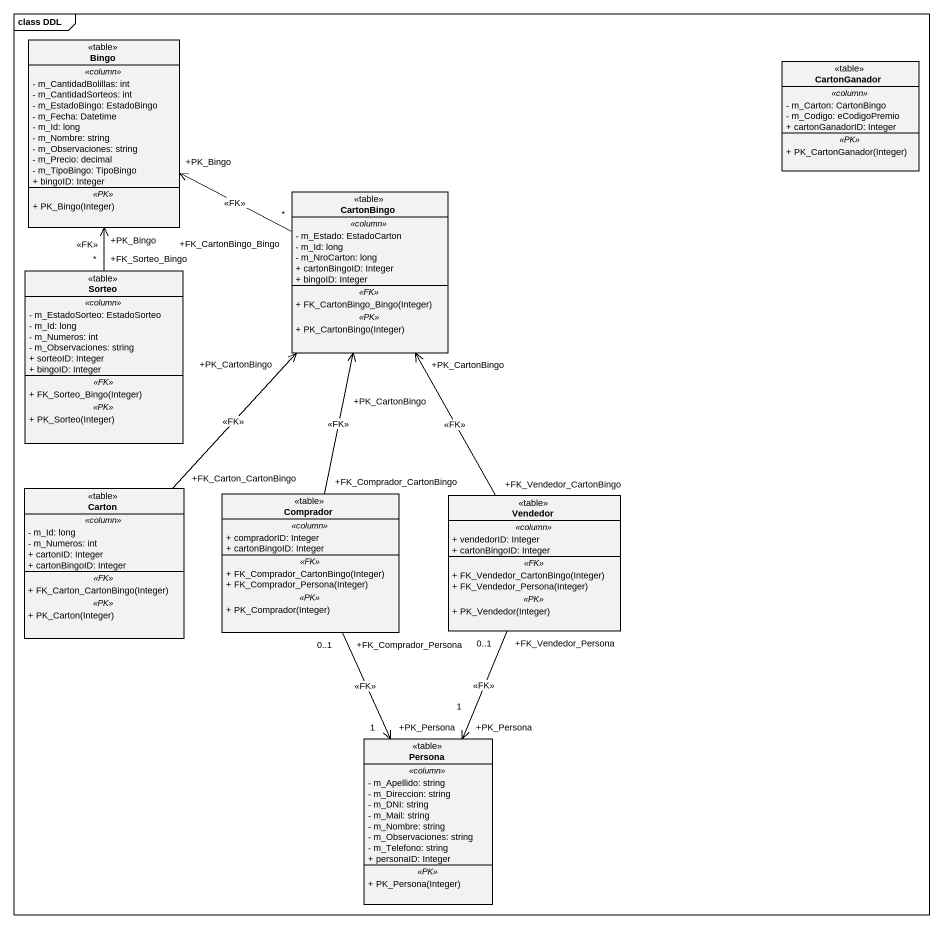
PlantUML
@startuml
mainframe class DDL
hide circle
hide empty members
skinparam classAttributeIconSize 0
class Bingo <<table>> {
  .. <<column>> ..
  - m_CantidadBolillas: int
  - m_CantidadSorteos: int
  - m_EstadoBingo: EstadoBingo
  - m_Fecha: Datetime
  - m_Id: long
  - m_Nombre: string
  - m_Observaciones: string
  - m_Precio: decimal
  - m_TipoBingo: TipoBingo
  + bingoID: Integer
  .. <<PK>> ..
  + PK_Bingo(Integer)
}
class CartonGanador <<table>> {
  .. <<column>> ..
  - m_Carton: CartonBingo
  - m_Codigo: eCodigoPremio
  + cartonGanadorID: Integer
  .. <<PK>> ..
  + PK_CartonGanador(Integer)
}
class CartonBingo <<table>> {
  .. <<column>> ..
  - m_Estado: EstadoCarton
  - m_Id: long
  - m_NroCarton: long
  + cartonBingoID: Integer
  + bingoID: Integer
  .. <<FK>> ..
  + FK_CartonBingo_Bingo(Integer)
  .. <<PK>> ..
  + PK_CartonBingo(Integer)
}
class Sorteo <<table>> {
  .. <<column>> ..
  - m_EstadoSorteo: EstadoSorteo
  - m_Id: long
  - m_Numeros: int
  - m_Observaciones: string
  + sorteoID: Integer
  + bingoID: Integer
  .. <<FK>> ..
  + FK_Sorteo_Bingo(Integer)
  .. <<PK>> ..
  + PK_Sorteo(Integer)
}
class Carton <<table>> {
  .. <<column>> ..
  - m_Id: long
  - m_Numeros: int
  + cartonID: Integer
  + cartonBingoID: Integer
  .. <<FK>> ..
  + FK_Carton_CartonBingo(Integer)
  .. <<PK>> ..
  + PK_Carton(Integer)
}
class Comprador <<table>> {
  .. <<column>> ..
  + compradorID: Integer
  + cartonBingoID: Integer
  .. <<FK>> ..
  + FK_Comprador_CartonBingo(Integer)
  + FK_Comprador_Persona(Integer)
  .. <<PK>> ..
  + PK_Comprador(Integer)
}
class Vendedor <<table>> {
  .. <<column>> ..
  + vendedorID: Integer
  + cartonBingoID: Integer
  .. <<FK>> ..
  + FK_Vendedor_CartonBingo(Integer)
  + FK_Vendedor_Persona(Integer)
  .. <<PK>> ..
  + PK_Vendedor(Integer)
}
class Persona <<table>> {
  .. <<column>> ..
  - m_Apellido: string
  - m_Direccion: string
  - m_DNI: string
  - m_Mail: string
  - m_Nombre: string
  - m_Observaciones: string
  - m_Telefono: string
  + personaID: Integer
  .. <<PK>> ..
  + PK_Persona(Integer)
}
CartonBingo "+FK_CartonBingo_Bingo\n*" -left-> "+PK_Bingo" Bingo : <<FK>>
Sorteo "+FK_Sorteo_Bingo\n*" -up-> "+PK_Bingo" Bingo : <<FK>>
Carton "+FK_Carton_CartonBingo" -up-> "+PK_CartonBingo" CartonBingo : <<FK>>
Comprador "+FK_Comprador_CartonBingo" -up-> "+PK_CartonBingo" CartonBingo : <<FK>>
Comprador "+FK_Comprador_Persona\n0..1" --> "+PK_Persona\n1" Persona : <<FK>>
Vendedor "+FK_Vendedor_CartonBingo" -up-> "+PK_CartonBingo" CartonBingo : <<FK>>
Vendedor "+FK_Vendedor_Persona\n0..1" --> "+PK_Persona\n1" Persona : <<FK>>
@enduml
